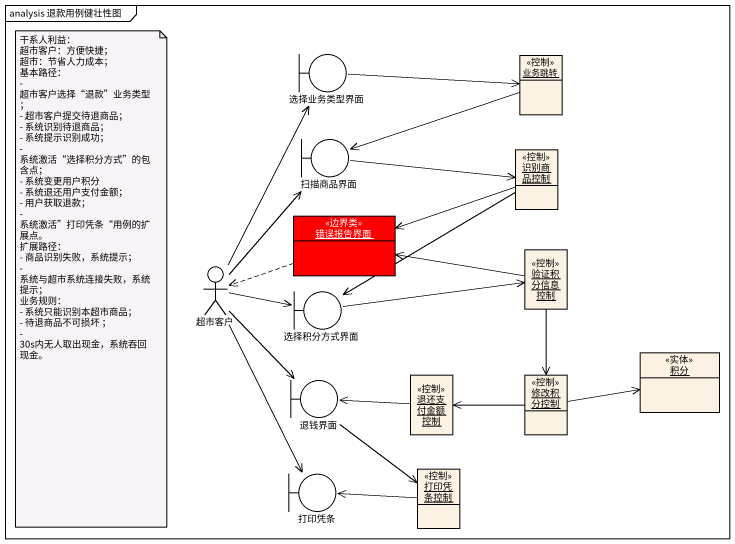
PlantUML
@startuml
mainframe analysis 退款用例健壮性图
allowmixing
hide circle
hide empty members
boundary 选择业务类型界面
object 业务跳转 <<控制>>
boundary 扫描商品界面
object 识别商品控制 <<控制>>
object 错误报告界面 <<边界类>> #FF0000
actor 超市客户
object 验证积分信息控制 <<控制>>
boundary 选择积分方式界面
object 积分 <<实体>>
boundary 退钱界面
object 退还支付金额控制 <<控制>>
object 修改积分控制 <<控制>>
boundary 打印凭条
object 打印凭条控制 <<控制>>
选择业务类型界面 -right-> 业务跳转
业务跳转 -left-> 扫描商品界面
扫描商品界面 -right-> 识别商品控制
识别商品控制 -left-> 错误报告界面
识别商品控制 --> 选择积分方式界面
错误报告界面 .left.> 超市客户
超市客户 -up-> 选择业务类型界面
超市客户 -up-> 扫描商品界面
超市客户 -right-> 选择积分方式界面
超市客户 --> 退钱界面
超市客户 --> 打印凭条
验证积分信息控制 -left-> 错误报告界面
验证积分信息控制 --> 修改积分控制
选择积分方式界面 -right-> 验证积分信息控制
退钱界面 --> 打印凭条控制
退还支付金额控制 -left-> 退钱界面
修改积分控制 -right-> 积分
修改积分控制 -left-> 退还支付金额控制
打印凭条控制 -left-> 打印凭条
note as N1
  干系人利益：
  超市客户：方便快捷；
  超市：节省人力成本；
  基本路径：
  - 超市客户选择“退款”业务类型；
  - 超市客户提交待退商品；
  - 系统识别待退商品；
  - 系统提示识别成功；
  - 系统激活“选择积分方式”的包含点；
  - 系统变更用户积分
  - 系统退还用户支付金额；
  - 用户获取退款；
  - 系统激活”打印凭条“用例的扩展点。
  扩展路径：
  - 商品识别失败，系统提示；
  - 系统与超市系统连接失败，系统提示；
  业务规则：
  - 系统只能识别本超市商品；
  - 待退商品不可损坏 ；
  - 30s内无人取出现金，系统吞回现金。
end note
@enduml
